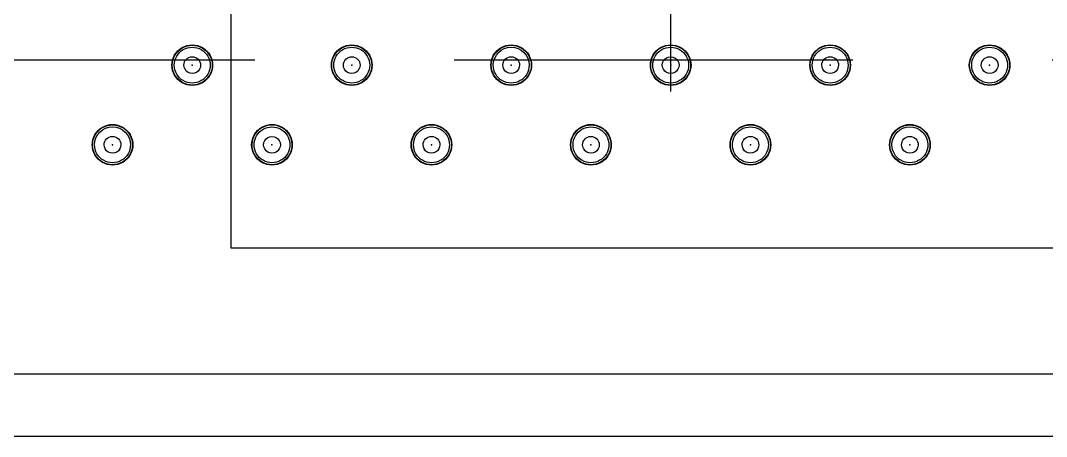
# Model space of a CAD drawing. Header units: millimetres. Extents: x 24815 to 37444, y -10619 to 6020.
# Drawn here: x 34976.56 to 34992.9, y 343.01 to 349.65 of the extents above; entities that cross this region are included whole.
import ezdxf

# ---------------------------------------------------------------- set-up
doc = ezdxf.new("R2010")
doc.units = ezdxf.units.MM
doc.linetypes.add('CENTER1', pattern=[10, 7, -1, 1, -1])
doc.linetypes.add('HIDDENX2', pattern=[19.05, 12.7, -6.35])

# ---------------------------------------------------------------- blocks, each defined once
blk = doc.blocks.new('A$C1A2F53D2')
at = {"color": 4}
for p, q in [((67, 15), (67, -15)), ((64, 7), (64, -7)), ((64, -7), (48, -7))]:
    blk.add_line(p, q, dxfattribs=at)
blk = doc.blocks.new('A$C3CC6408C')
at = {"color": 2, "extrusion": (0, 0, -1)}
for centre, major_axis, start_param, end_param in [((-160.094, -44.48), (-0.229, 0.229), 5.497787, 8.63938), ((-160.094, -44.48), (-0.229, 0.229), 5.497787, 8.63938), ((-160.094, -44.48), (-0.225, 0.225), 5.497787, 8.63938), ((-160.094, -44.48), (-0.225, 0.225), 5.497787, 8.63938), ((-160.094, -44.48), (-0.202, 0.202), 5.497787, 8.63938), ((-160.094, -44.48), (-0.202, 0.202), 5.497787, 8.63938), ((-160.094, -44.48), (-0.202, 0.202), 5.497787, 8.63938), ((-160.094, -44.48), (-0.202, 0.202), 5.497787, 8.63938), ((-160.094, -44.48), (-0.202, 0.202), 5.497787, 8.63938), ((-160.094, -44.48), (-0.202, 0.202), 5.497787, 8.63938), ((-160.094, -44.48), (-0.202, 0.202), 5.497787, 8.63938), ((-160.094, -44.48), (-0.202, 0.202), 5.497787, 8.63938), ((-160.094, -44.48), (-0.202, 0.202), 5.497787, 8.63938), ((-160.094, -44.48), (-0.202, 0.202), 5.497787, 8.63938), ((-160.094, -44.48), (-0.202, 0.202), 5.497787, 8.63938), ((-157.554, -44.48), (-0.229, 0.229), 5.497787, 8.63938), ((-157.554, -44.48), (-0.229, 0.229), 5.497787, 8.63938), ((-157.554, -44.48), (-0.225, 0.225), 5.497787, 8.63938), ((-157.554, -44.48), (-0.225, 0.225), 5.497787, 8.63938), ((-157.554, -44.48), (-0.202, 0.202), 5.497787, 8.63938), ((-157.554, -44.48), (-0.202, 0.202), 5.497787, 8.63938), ((-157.554, -44.48), (-0.202, 0.202), 5.497787, 8.63938), ((-157.554, -44.48), (-0.202, 0.202), 5.497787, 8.63938), ((-157.554, -44.48), (-0.202, 0.202), 5.497787, 8.63938), ((-157.554, -44.48), (-0.202, 0.202), 5.497787, 8.63938), ((-157.554, -44.48), (-0.202, 0.202), 5.497787, 8.63938), ((-157.554, -44.48), (-0.202, 0.202), 5.497787, 8.63938), ((-157.554, -44.48), (-0.202, 0.202), 5.497787, 8.63938), ((-157.554, -44.48), (-0.202, 0.202), 5.497787, 8.63938), ((-157.554, -44.48), (-0.202, 0.202), 5.497787, 8.63938), ((-155.014, -44.48), (-0.229, 0.229), 5.497787, 8.63938), ((-155.014, -44.48), (-0.229, 0.229), 5.497787, 8.63938), ((-155.014, -44.48), (-0.225, 0.225), 5.497787, 8.63938), ((-155.014, -44.48), (-0.225, 0.225), 5.497787, 8.63938), ((-155.014, -44.48), (0.202, 0.202), 3.926991, 7.068583), ((-155.014, -44.48), (0.202, 0.202), 3.926991, 7.068583), ((-155.014, -44.48), (0.202, 0.202), 3.926991, 7.068583), ((-155.014, -44.48), (0.202, 0.202), 3.926991, 7.068583), ((-155.014, -44.48), (0.202, 0.202), 3.926991, 7.068583), ((-155.014, -44.48), (0.202, 0.202), 3.926991, 7.068583), ((-155.014, -44.48), (0.202, 0.202), 3.926991, 7.068583), ((-155.014, -44.48), (0.202, 0.202), 3.926991, 7.068583), ((-155.014, -44.48), (0.202, 0.202), 3.926991, 7.068583), ((-155.014, -44.48), (0.202, 0.202), 3.926991, 7.068583), ((-155.014, -44.48), (0.202, 0.202), 3.926991, 7.068583), ((-152.474, -44.48), (-0.229, 0.229), 5.497787, 8.63938), ((-152.474, -44.48), (-0.229, 0.229), 5.497787, 8.63938), ((-152.474, -44.48), (0.225, 0.225), 3.926991, 7.068583), ((-152.474, -44.48), (0.225, 0.225), 3.926991, 7.068583), ((-152.474, -44.48), (-0.202, 0.202), 5.497787, 8.63938), ((-152.474, -44.48), (-0.202, 0.202), 5.497787, 8.63938), ((-152.474, -44.48), (-0.202, 0.202), 5.497787, 8.63938), ((-152.474, -44.48), (-0.202, 0.202), 5.497787, 8.63938), ((-152.474, -44.48), (-0.202, 0.202), 5.497787, 8.63938), ((-152.474, -44.48), (-0.202, 0.202), 5.497787, 8.63938), ((-152.474, -44.48), (-0.202, 0.202), 5.497787, 8.63938), ((-152.474, -44.48), (-0.202, 0.202), 5.497787, 8.63938), ((-152.474, -44.48), (-0.202, 0.202), 5.497787, 8.63938), ((-152.474, -44.48), (-0.202, 0.202), 5.497787, 8.63938), ((-152.474, -44.48), (-0.202, 0.202), 5.497787, 8.63938), ((-149.934, -44.48), (-0.229, 0.229), 5.497787, 8.63938), ((-149.934, -44.48), (-0.229, 0.229), 5.497787, 8.63938), ((-149.934, -44.48), (0.225, 0.225), 3.926991, 7.068583), ((-149.934, -44.48), (0.225, 0.225), 3.926991, 7.068583), ((-149.934, -44.48), (-0.202, 0.202), 5.497787, 8.63938), ((-149.934, -44.48), (-0.202, 0.202), 5.497787, 8.63938), ((-149.934, -44.48), (-0.202, 0.202), 5.497787, 8.63938), ((-149.934, -44.48), (-0.202, 0.202), 5.497787, 8.63938), ((-149.934, -44.48), (-0.202, 0.202), 5.497787, 8.63938), ((-149.934, -44.48), (-0.202, 0.202), 5.497787, 8.63938), ((-149.934, -44.48), (-0.202, 0.202), 5.497787, 8.63938), ((-149.934, -44.48), (-0.202, 0.202), 5.497787, 8.63938), ((-149.934, -44.48), (-0.202, 0.202), 5.497787, 8.63938), ((-149.934, -44.48), (-0.202, 0.202), 5.497787, 8.63938), ((-149.934, -44.48), (-0.202, 0.202), 5.497787, 8.63938), ((-147.394, -44.48), (-0.229, 0.229), 5.497787, 8.63938), ((-147.394, -44.48), (-0.229, 0.229), 5.497787, 8.63938), ((-147.394, -44.48), (-0.225, 0.225), 5.497787, 8.63938), ((-147.394, -44.48), (-0.225, 0.225), 5.497787, 8.63938), ((-147.394, -44.48), (-0.202, 0.202), 5.497787, 8.63938), ((-147.394, -44.48), (-0.202, 0.202), 5.497787, 8.63938), ((-147.394, -44.48), (-0.202, 0.202), 5.497787, 8.63938), ((-147.394, -44.48), (-0.202, 0.202), 5.497787, 8.63938), ((-147.394, -44.48), (-0.202, 0.202), 5.497787, 8.63938), ((-147.394, -44.48), (-0.202, 0.202), 5.497787, 8.63938), ((-147.394, -44.48), (-0.202, 0.202), 5.497787, 8.63938), ((-147.394, -44.48), (-0.202, 0.202), 5.497787, 8.63938), ((-147.394, -44.48), (-0.202, 0.202), 5.497787, 8.63938), ((-147.394, -44.48), (-0.202, 0.202), 5.497787, 8.63938), ((-147.394, -44.48), (-0.202, 0.202), 5.497787, 8.63938), ((-160.094, -44.48), (0.0943, 0.0943), 3.926991, 7.068583), ((-160.094, -44.48), (0.0943, 0.0943), 3.926991, 7.068583), ((-157.554, -44.48), (0.0943, 0.0943), 3.926991, 7.068583), ((-157.554, -44.48), (0.0943, 0.0943), 3.926991, 7.068583), ((-155.014, -44.48), (0.0943, 0.0943), 3.926991, 7.068583), ((-155.014, -44.48), (0.0943, 0.0943), 3.926991, 7.068583), ((-152.474, -44.48), (-0.0943, 0.0943), 5.497787, 8.63938), ((-152.474, -44.48), (-0.0943, 0.0943), 5.497787, 8.63938), ((-149.934, -44.48), (0.0943, 0.0943), 3.926991, 7.068583), ((-149.934, -44.48), (0.0943, 0.0943), 3.926991, 7.068583), ((-147.394, -44.48), (0.0943, 0.0943), 3.926991, 7.068583), ((-147.394, -44.48), (0.0943, 0.0943), 3.926991, 7.068583), ((-160.094, -44.48), (0.229, 0.229), 0.785398, 3.926991), ((-160.094, -44.48), (0.229, 0.229), 0.785398, 3.926991), ((-160.094, -44.48), (-0.225, 0.225), 2.356194, 5.497787), ((-160.094, -44.48), (-0.225, 0.225), 2.356194, 5.497787), ((-160.094, -44.48), (-0.202, 0.202), 2.356194, 5.497787), ((-160.094, -44.48), (-0.202, 0.202), 2.356194, 5.497787), ((-160.094, -44.48), (-0.202, 0.202), 2.356194, 5.497787), ((-160.094, -44.48), (-0.202, 0.202), 2.356194, 5.497787), ((-160.094, -44.48), (-0.202, 0.202), 2.356194, 5.497787), ((-160.094, -44.48), (-0.202, 0.202), 2.356194, 5.497787), ((-160.094, -44.48), (-0.202, 0.202), 2.356194, 5.497787), ((-160.094, -44.48), (-0.202, 0.202), 2.356194, 5.497787), ((-160.094, -44.48), (-0.202, 0.202), 2.356194, 5.497787), ((-160.094, -44.48), (-0.202, 0.202), 2.356194, 5.497787), ((-160.094, -44.48), (-0.202, 0.202), 2.356194, 5.497787), ((-160.094, -44.48), (0.0943, 0.0943), 0.785398, 3.926991), ((-160.094, -44.48), (0.0943, 0.0943), 0.785398, 3.926991), ((-157.554, -44.48), (0.229, 0.229), 0.785398, 3.926991), ((-157.554, -44.48), (0.229, 0.229), 0.785398, 3.926991), ((-157.554, -44.48), (0.225, 0.225), 0.785398, 3.926991), ((-157.554, -44.48), (0.225, 0.225), 0.785398, 3.926991), ((-157.554, -44.48), (0.202, 0.202), 0.785398, 3.926991), ((-157.554, -44.48), (0.202, 0.202), 0.785398, 3.926991), ((-157.554, -44.48), (0.202, 0.202), 0.785398, 3.926991), ((-157.554, -44.48), (0.202, 0.202), 0.785398, 3.926991), ((-157.554, -44.48), (0.202, 0.202), 0.785398, 3.926991), ((-157.554, -44.48), (0.202, 0.202), 0.785398, 3.926991), ((-157.554, -44.48), (0.202, 0.202), 0.785398, 3.926991), ((-157.554, -44.48), (0.202, 0.202), 0.785398, 3.926991), ((-157.554, -44.48), (0.202, 0.202), 0.785398, 3.926991), ((-157.554, -44.48), (0.202, 0.202), 0.785398, 3.926991), ((-157.554, -44.48), (0.202, 0.202), 0.785398, 3.926991), ((-157.554, -44.48), (0.0943, 0.0943), 0.785398, 3.926991), ((-157.554, -44.48), (0.0943, 0.0943), 0.785398, 3.926991), ((-155.014, -44.48), (0.229, 0.229), 0.785398, 3.926991), ((-155.014, -44.48), (0.229, 0.229), 0.785398, 3.926991), ((-155.014, -44.48), (0.225, 0.225), 0.785398, 3.926991), ((-155.014, -44.48), (0.225, 0.225), 0.785398, 3.926991), ((-155.014, -44.48), (0.202, 0.202), 0.785398, 3.926991), ((-155.014, -44.48), (0.202, 0.202), 0.785398, 3.926991), ((-155.014, -44.48), (0.202, 0.202), 0.785398, 3.926991), ((-155.014, -44.48), (0.202, 0.202), 0.785398, 3.926991), ((-155.014, -44.48), (0.202, 0.202), 0.785398, 3.926991), ((-155.014, -44.48), (0.202, 0.202), 0.785398, 3.926991), ((-155.014, -44.48), (0.202, 0.202), 0.785398, 3.926991), ((-155.014, -44.48), (0.202, 0.202), 0.785398, 3.926991), ((-155.014, -44.48), (0.202, 0.202), 0.785398, 3.926991), ((-155.014, -44.48), (0.202, 0.202), 0.785398, 3.926991), ((-155.014, -44.48), (0.202, 0.202), 0.785398, 3.926991), ((-155.014, -44.48), (-0.0943, 0.0943), 2.356194, 5.497787), ((-155.014, -44.48), (-0.0943, 0.0943), 2.356194, 5.497787), ((-152.474, -44.48), (0.229, 0.229), 0.785398, 3.926991), ((-152.474, -44.48), (0.229, 0.229), 0.785398, 3.926991), ((-152.474, -44.48), (0.225, 0.225), 0.785398, 3.926991), ((-152.474, -44.48), (0.225, 0.225), 0.785398, 3.926991), ((-152.474, -44.48), (0.202, 0.202), 0.785398, 3.926991), ((-152.474, -44.48), (0.202, 0.202), 0.785398, 3.926991), ((-152.474, -44.48), (0.202, 0.202), 0.785398, 3.926991), ((-152.474, -44.48), (0.202, 0.202), 0.785398, 3.926991), ((-152.474, -44.48), (0.202, 0.202), 0.785398, 3.926991), ((-152.474, -44.48), (0.202, 0.202), 0.785398, 3.926991), ((-152.474, -44.48), (0.202, 0.202), 0.785398, 3.926991), ((-152.474, -44.48), (0.202, 0.202), 0.785398, 3.926991), ((-152.474, -44.48), (0.202, 0.202), 0.785398, 3.926991), ((-152.474, -44.48), (0.202, 0.202), 0.785398, 3.926991), ((-152.474, -44.48), (0.202, 0.202), 0.785398, 3.926991), ((-152.474, -44.48), (0.0943, 0.0943), 0.785398, 3.926991), ((-152.474, -44.48), (0.0943, 0.0943), 0.785398, 3.926991), ((-149.934, -44.48), (0.229, 0.229), 0.785398, 3.926991), ((-149.934, -44.48), (0.229, 0.229), 0.785398, 3.926991), ((-149.934, -44.48), (-0.225, 0.225), 2.356194, 5.497787), ((-149.934, -44.48), (-0.225, 0.225), 2.356194, 5.497787), ((-149.934, -44.48), (-0.202, 0.202), 2.356194, 5.497787), ((-149.934, -44.48), (-0.202, 0.202), 2.356194, 5.497787), ((-149.934, -44.48), (-0.202, 0.202), 2.356194, 5.497787), ((-149.934, -44.48), (-0.202, 0.202), 2.356194, 5.497787), ((-149.934, -44.48), (-0.202, 0.202), 2.356194, 5.497787), ((-149.934, -44.48), (-0.202, 0.202), 2.356194, 5.497787), ((-149.934, -44.48), (-0.202, 0.202), 2.356194, 5.497787), ((-149.934, -44.48), (-0.202, 0.202), 2.356194, 5.497787), ((-149.934, -44.48), (-0.202, 0.202), 2.356194, 5.497787), ((-149.934, -44.48), (-0.202, 0.202), 2.356194, 5.497787), ((-149.934, -44.48), (-0.202, 0.202), 2.356194, 5.497787), ((-149.934, -44.48), (0.0943, 0.0943), 0.785398, 3.926991), ((-149.934, -44.48), (0.0943, 0.0943), 0.785398, 3.926991), ((-147.394, -44.48), (0.229, 0.229), 0.785398, 3.926991), ((-147.394, -44.48), (0.229, 0.229), 0.785398, 3.926991), ((-147.394, -44.48), (-0.225, 0.225), 2.356194, 5.497787), ((-147.394, -44.48), (-0.225, 0.225), 2.356194, 5.497787), ((-147.394, -44.48), (-0.202, 0.202), 2.356194, 5.497787), ((-147.394, -44.48), (-0.202, 0.202), 2.356194, 5.497787), ((-147.394, -44.48), (-0.202, 0.202), 2.356194, 5.497787), ((-147.394, -44.48), (-0.202, 0.202), 2.356194, 5.497787), ((-147.394, -44.48), (-0.202, 0.202), 2.356194, 5.497787), ((-147.394, -44.48), (-0.202, 0.202), 2.356194, 5.497787), ((-147.394, -44.48), (-0.202, 0.202), 2.356194, 5.497787), ((-147.394, -44.48), (-0.202, 0.202), 2.356194, 5.497787), ((-147.394, -44.48), (-0.202, 0.202), 2.356194, 5.497787), ((-147.394, -44.48), (-0.202, 0.202), 2.356194, 5.497787), ((-147.394, -44.48), (-0.202, 0.202), 2.356194, 5.497787), ((-147.394, -44.48), (0.0943, 0.0943), 0.785398, 3.926991), ((-147.394, -44.48), (0.0943, 0.0943), 0.785398, 3.926991), ((-161.364, -45.75), (-0.229, 0.229), 5.497787, 8.63938), ((-161.364, -45.75), (-0.229, 0.229), 5.497787, 8.63938), ((-161.364, -45.75), (-0.225, 0.225), 5.497787, 8.63938), ((-161.364, -45.75), (-0.225, 0.225), 5.497787, 8.63938), ((-158.824, -45.75), (-0.229, 0.229), 5.497787, 8.63938), ((-158.824, -45.75), (-0.229, 0.229), 5.497787, 8.63938), ((-156.284, -45.75), (-0.229, 0.229), 5.497787, 8.63938), ((-156.284, -45.75), (-0.229, 0.229), 5.497787, 8.63938), ((-153.744, -45.75), (-0.229, 0.229), 5.497787, 8.63938), ((-153.744, -45.75), (-0.229, 0.229), 5.497787, 8.63938), ((-153.744, -45.75), (-0.225, 0.225), 5.497787, 8.63938), ((-153.744, -45.75), (-0.225, 0.225), 5.497787, 8.63938), ((-151.204, -45.75), (-0.229, 0.229), 5.497787, 8.63938), ((-151.204, -45.75), (-0.229, 0.229), 5.497787, 8.63938), ((-151.204, -45.75), (-0.225, 0.225), 5.497787, 8.63938), ((-151.204, -45.75), (-0.225, 0.225), 5.497787, 8.63938), ((-148.664, -45.75), (-0.229, 0.229), 5.497787, 8.63938), ((-148.664, -45.75), (-0.229, 0.229), 5.497787, 8.63938), ((-148.664, -45.75), (-0.225, 0.225), 5.497787, 8.63938), ((-148.664, -45.75), (-0.225, 0.225), 5.497787, 8.63938), ((-161.364, -45.75), (0.202, 0.202), 3.926991, 7.068583), ((-161.364, -45.75), (0.202, 0.202), 3.926991, 7.068583), ((-161.364, -45.75), (0.202, 0.202), 3.926991, 7.068583), ((-161.364, -45.75), (0.202, 0.202), 3.926991, 7.068583), ((-161.364, -45.75), (0.202, 0.202), 3.926991, 7.068583), ((-161.364, -45.75), (0.202, 0.202), 3.926991, 7.068583), ((-161.364, -45.75), (0.202, 0.202), 3.926991, 7.068583), ((-161.364, -45.75), (0.202, 0.202), 3.926991, 7.068583), ((-161.364, -45.75), (0.202, 0.202), 3.926991, 7.068583), ((-161.364, -45.75), (0.202, 0.202), 3.926991, 7.068583), ((-161.364, -45.75), (0.202, 0.202), 3.926991, 7.068583), ((-158.824, -45.75), (0.225, 0.225), 3.926991, 7.068583), ((-158.824, -45.75), (0.225, 0.225), 3.926991, 7.068583), ((-158.824, -45.75), (-0.202, 0.202), 5.497787, 8.63938), ((-158.824, -45.75), (-0.202, 0.202), 5.497787, 8.63938), ((-158.824, -45.75), (-0.202, 0.202), 5.497787, 8.63938), ((-158.824, -45.75), (-0.202, 0.202), 5.497787, 8.63938), ((-158.824, -45.75), (-0.202, 0.202), 5.497787, 8.63938), ((-158.824, -45.75), (-0.202, 0.202), 5.497787, 8.63938), ((-158.824, -45.75), (-0.202, 0.202), 5.497787, 8.63938), ((-158.824, -45.75), (-0.202, 0.202), 5.497787, 8.63938), ((-158.824, -45.75), (-0.202, 0.202), 5.497787, 8.63938), ((-158.824, -45.75), (-0.202, 0.202), 5.497787, 8.63938), ((-158.824, -45.75), (-0.202, 0.202), 5.497787, 8.63938), ((-156.284, -45.75), (0.225, 0.225), 3.926991, 7.068583), ((-156.284, -45.75), (0.225, 0.225), 3.926991, 7.068583), ((-156.284, -45.75), (-0.202, 0.202), 5.497787, 8.63938), ((-156.284, -45.75), (-0.202, 0.202), 5.497787, 8.63938), ((-156.284, -45.75), (-0.202, 0.202), 5.497787, 8.63938), ((-156.284, -45.75), (-0.202, 0.202), 5.497787, 8.63938), ((-156.284, -45.75), (-0.202, 0.202), 5.497787, 8.63938), ((-156.284, -45.75), (-0.202, 0.202), 5.497787, 8.63938), ((-156.284, -45.75), (-0.202, 0.202), 5.497787, 8.63938), ((-156.284, -45.75), (-0.202, 0.202), 5.497787, 8.63938), ((-156.284, -45.75), (-0.202, 0.202), 5.497787, 8.63938), ((-156.284, -45.75), (-0.202, 0.202), 5.497787, 8.63938), ((-156.284, -45.75), (-0.202, 0.202), 5.497787, 8.63938), ((-153.744, -45.75), (-0.202, 0.202), 5.497787, 8.63938), ((-153.744, -45.75), (-0.202, 0.202), 5.497787, 8.63938), ((-153.744, -45.75), (-0.202, 0.202), 5.497787, 8.63938), ((-153.744, -45.75), (-0.202, 0.202), 5.497787, 8.63938), ((-153.744, -45.75), (-0.202, 0.202), 5.497787, 8.63938), ((-153.744, -45.75), (-0.202, 0.202), 5.497787, 8.63938), ((-153.744, -45.75), (-0.202, 0.202), 5.497787, 8.63938), ((-153.744, -45.75), (-0.202, 0.202), 5.497787, 8.63938), ((-153.744, -45.75), (-0.202, 0.202), 5.497787, 8.63938), ((-153.744, -45.75), (-0.202, 0.202), 5.497787, 8.63938), ((-153.744, -45.75), (-0.202, 0.202), 5.497787, 8.63938), ((-151.204, -45.75), (-0.202, 0.202), 5.497787, 8.63938), ((-151.204, -45.75), (-0.202, 0.202), 5.497787, 8.63938), ((-151.204, -45.75), (-0.202, 0.202), 5.497787, 8.63938), ((-151.204, -45.75), (-0.202, 0.202), 5.497787, 8.63938), ((-151.204, -45.75), (-0.202, 0.202), 5.497787, 8.63938), ((-151.204, -45.75), (-0.202, 0.202), 5.497787, 8.63938), ((-151.204, -45.75), (-0.202, 0.202), 5.497787, 8.63938), ((-151.204, -45.75), (-0.202, 0.202), 5.497787, 8.63938), ((-151.204, -45.75), (-0.202, 0.202), 5.497787, 8.63938), ((-151.204, -45.75), (-0.202, 0.202), 5.497787, 8.63938), ((-151.204, -45.75), (-0.202, 0.202), 5.497787, 8.63938), ((-148.664, -45.75), (0.202, 0.202), 3.926991, 7.068583), ((-148.664, -45.75), (0.202, 0.202), 3.926991, 7.068583), ((-148.664, -45.75), (0.202, 0.202), 3.926991, 7.068583), ((-148.664, -45.75), (0.202, 0.202), 3.926991, 7.068583), ((-148.664, -45.75), (0.202, 0.202), 3.926991, 7.068583), ((-148.664, -45.75), (0.202, 0.202), 3.926991, 7.068583), ((-148.664, -45.75), (0.202, 0.202), 3.926991, 7.068583), ((-148.664, -45.75), (0.202, 0.202), 3.926991, 7.068583), ((-148.664, -45.75), (0.202, 0.202), 3.926991, 7.068583), ((-148.664, -45.75), (0.202, 0.202), 3.926991, 7.068583), ((-148.664, -45.75), (0.202, 0.202), 3.926991, 7.068583), ((-161.364, -45.75), (0.229, 0.229), 0.785398, 3.926991), ((-161.364, -45.75), (0.229, 0.229), 0.785398, 3.926991), ((-161.364, -45.75), (0.225, 0.225), 0.785398, 3.926991), ((-161.364, -45.75), (0.225, 0.225), 0.785398, 3.926991), ((-161.364, -45.75), (0.202, 0.202), 0.785398, 3.926991), ((-161.364, -45.75), (0.202, 0.202), 0.785398, 3.926991), ((-161.364, -45.75), (0.202, 0.202), 0.785398, 3.926991), ((-161.364, -45.75), (0.202, 0.202), 0.785398, 3.926991), ((-161.364, -45.75), (0.202, 0.202), 0.785398, 3.926991), ((-161.364, -45.75), (0.202, 0.202), 0.785398, 3.926991), ((-161.364, -45.75), (0.202, 0.202), 0.785398, 3.926991), ((-161.364, -45.75), (0.202, 0.202), 0.785398, 3.926991), ((-161.364, -45.75), (0.202, 0.202), 0.785398, 3.926991), ((-161.364, -45.75), (0.202, 0.202), 0.785398, 3.926991), ((-161.364, -45.75), (0.202, 0.202), 0.785398, 3.926991), ((-161.364, -45.75), (0.0943, 0.0943), 3.926991, 7.068583), ((-161.364, -45.75), (0.0943, 0.0943), 3.926991, 7.068583), ((-161.364, -45.75), (-0.0943, 0.0943), 2.356194, 5.497787), ((-161.364, -45.75), (-0.0943, 0.0943), 2.356194, 5.497787), ((-158.824, -45.75), (0.229, 0.229), 0.785398, 3.926991), ((-158.824, -45.75), (0.229, 0.229), 0.785398, 3.926991), ((-158.824, -45.75), (0.225, 0.225), 0.785398, 3.926991), ((-158.824, -45.75), (0.225, 0.225), 0.785398, 3.926991), ((-158.824, -45.75), (0.202, 0.202), 0.785398, 3.926991), ((-158.824, -45.75), (0.202, 0.202), 0.785398, 3.926991), ((-158.824, -45.75), (0.202, 0.202), 0.785398, 3.926991), ((-158.824, -45.75), (0.202, 0.202), 0.785398, 3.926991), ((-158.824, -45.75), (0.202, 0.202), 0.785398, 3.926991), ((-158.824, -45.75), (0.202, 0.202), 0.785398, 3.926991), ((-158.824, -45.75), (0.202, 0.202), 0.785398, 3.926991), ((-158.824, -45.75), (0.202, 0.202), 0.785398, 3.926991), ((-158.824, -45.75), (0.202, 0.202), 0.785398, 3.926991), ((-158.824, -45.75), (0.202, 0.202), 0.785398, 3.926991), ((-158.824, -45.75), (0.202, 0.202), 0.785398, 3.926991), ((-158.824, -45.75), (-0.0943, 0.0943), 5.497787, 8.63938), ((-158.824, -45.75), (-0.0943, 0.0943), 5.497787, 8.63938), ((-158.824, -45.75), (0.0943, 0.0943), 0.785398, 3.926991), ((-158.824, -45.75), (0.0943, 0.0943), 0.785398, 3.926991), ((-156.284, -45.75), (0.229, 0.229), 0.785398, 3.926991), ((-156.284, -45.75), (0.229, 0.229), 0.785398, 3.926991), ((-156.284, -45.75), (-0.225, 0.225), 2.356194, 5.497787), ((-156.284, -45.75), (-0.225, 0.225), 2.356194, 5.497787), ((-156.284, -45.75), (-0.202, 0.202), 2.356194, 5.497787), ((-156.284, -45.75), (-0.202, 0.202), 2.356194, 5.497787), ((-156.284, -45.75), (-0.202, 0.202), 2.356194, 5.497787), ((-156.284, -45.75), (-0.202, 0.202), 2.356194, 5.497787), ((-156.284, -45.75), (-0.202, 0.202), 2.356194, 5.497787), ((-156.284, -45.75), (-0.202, 0.202), 2.356194, 5.497787), ((-156.284, -45.75), (-0.202, 0.202), 2.356194, 5.497787), ((-156.284, -45.75), (-0.202, 0.202), 2.356194, 5.497787), ((-156.284, -45.75), (-0.202, 0.202), 2.356194, 5.497787), ((-156.284, -45.75), (-0.202, 0.202), 2.356194, 5.497787), ((-156.284, -45.75), (-0.202, 0.202), 2.356194, 5.497787), ((-156.284, -45.75), (0.0943, 0.0943), 3.926991, 7.068583), ((-156.284, -45.75), (0.0943, 0.0943), 3.926991, 7.068583), ((-156.284, -45.75), (0.0943, 0.0943), 0.785398, 3.926991), ((-156.284, -45.75), (0.0943, 0.0943), 0.785398, 3.926991), ((-153.744, -45.75), (0.229, 0.229), 0.785398, 3.926991), ((-153.744, -45.75), (0.229, 0.229), 0.785398, 3.926991), ((-153.744, -45.75), (-0.225, 0.225), 2.356194, 5.497787), ((-153.744, -45.75), (-0.225, 0.225), 2.356194, 5.497787), ((-153.744, -45.75), (-0.202, 0.202), 2.356194, 5.497787), ((-153.744, -45.75), (-0.202, 0.202), 2.356194, 5.497787), ((-153.744, -45.75), (-0.202, 0.202), 2.356194, 5.497787), ((-153.744, -45.75), (-0.202, 0.202), 2.356194, 5.497787), ((-153.744, -45.75), (-0.202, 0.202), 2.356194, 5.497787), ((-153.744, -45.75), (-0.202, 0.202), 2.356194, 5.497787), ((-153.744, -45.75), (-0.202, 0.202), 2.356194, 5.497787), ((-153.744, -45.75), (-0.202, 0.202), 2.356194, 5.497787), ((-153.744, -45.75), (-0.202, 0.202), 2.356194, 5.497787), ((-153.744, -45.75), (-0.202, 0.202), 2.356194, 5.497787), ((-153.744, -45.75), (-0.202, 0.202), 2.356194, 5.497787), ((-153.744, -45.75), (0.0943, 0.0943), 3.926991, 7.068583), ((-153.744, -45.75), (0.0943, 0.0943), 3.926991, 7.068583), ((-153.744, -45.75), (0.0943, 0.0943), 0.785398, 3.926991), ((-153.744, -45.75), (0.0943, 0.0943), 0.785398, 3.926991), ((-151.204, -45.75), (0.229, 0.229), 0.785398, 3.926991), ((-151.204, -45.75), (0.229, 0.229), 0.785398, 3.926991), ((-151.204, -45.75), (0.225, 0.225), 0.785398, 3.926991), ((-151.204, -45.75), (0.225, 0.225), 0.785398, 3.926991), ((-151.204, -45.75), (0.202, 0.202), 0.785398, 3.926991), ((-151.204, -45.75), (0.202, 0.202), 0.785398, 3.926991), ((-151.204, -45.75), (0.202, 0.202), 0.785398, 3.926991), ((-151.204, -45.75), (0.202, 0.202), 0.785398, 3.926991), ((-151.204, -45.75), (0.202, 0.202), 0.785398, 3.926991), ((-151.204, -45.75), (0.202, 0.202), 0.785398, 3.926991), ((-151.204, -45.75), (0.202, 0.202), 0.785398, 3.926991), ((-151.204, -45.75), (0.202, 0.202), 0.785398, 3.926991), ((-151.204, -45.75), (0.202, 0.202), 0.785398, 3.926991), ((-151.204, -45.75), (0.202, 0.202), 0.785398, 3.926991), ((-151.204, -45.75), (0.202, 0.202), 0.785398, 3.926991), ((-151.204, -45.75), (0.0943, 0.0943), 3.926991, 7.068583), ((-151.204, -45.75), (0.0943, 0.0943), 3.926991, 7.068583), ((-151.204, -45.75), (0.0943, 0.0943), 0.785398, 3.926991), ((-151.204, -45.75), (0.0943, 0.0943), 0.785398, 3.926991), ((-148.664, -45.75), (0.229, 0.229), 0.785398, 3.926991), ((-148.664, -45.75), (0.229, 0.229), 0.785398, 3.926991), ((-148.664, -45.75), (0.225, 0.225), 0.785398, 3.926991), ((-148.664, -45.75), (0.225, 0.225), 0.785398, 3.926991), ((-148.664, -45.75), (0.202, 0.202), 0.785398, 3.926991), ((-148.664, -45.75), (0.202, 0.202), 0.785398, 3.926991), ((-148.664, -45.75), (0.202, 0.202), 0.785398, 3.926991), ((-148.664, -45.75), (0.202, 0.202), 0.785398, 3.926991), ((-148.664, -45.75), (0.202, 0.202), 0.785398, 3.926991), ((-148.664, -45.75), (0.202, 0.202), 0.785398, 3.926991), ((-148.664, -45.75), (0.202, 0.202), 0.785398, 3.926991), ((-148.664, -45.75), (0.202, 0.202), 0.785398, 3.926991), ((-148.664, -45.75), (0.202, 0.202), 0.785398, 3.926991), ((-148.664, -45.75), (0.202, 0.202), 0.785398, 3.926991), ((-148.664, -45.75), (0.202, 0.202), 0.785398, 3.926991), ((-148.664, -45.75), (0.0943, 0.0943), 3.926991, 7.068583), ((-148.664, -45.75), (0.0943, 0.0943), 3.926991, 7.068583), ((-148.664, -45.75), (-0.0943, 0.0943), 2.356194, 5.497787), ((-148.664, -45.75), (-0.0943, 0.0943), 2.356194, 5.497787)]:
    blk.add_ellipse(centre, major_axis=major_axis, ratio=1, start_param=start_param, end_param=end_param, dxfattribs=at)
at = {"color": 2}
for p in [(-160.094, -44.48), (-157.554, -44.48), (-155.014, -44.48), (-152.474, -44.48), (-149.934, -44.48), (-147.394, -44.48), (-161.364, -45.75), (-158.824, -45.75), (-156.284, -45.75), (-153.744, -45.75), (-151.204, -45.75), (-148.664, -45.75)]:
    blk.add_point(p, dxfattribs=at)
blk = doc.blocks.new('A$C5A2C6DAD')
at = {"linetype": 'HIDDENX2', "ltscale": 0.5}
blk.add_line((3, -79.5), (-147.005, -79.5), dxfattribs=at)
blk = doc.blocks.new('A$C43293707')
at = {"linetype": 'CENTER1'}
blk.add_line((63, -5.5), (63, 5.5), dxfattribs=at)
at = {"color": 1}
blk.add_lwpolyline([(-20.5, -10), (209.5, -10), (209.5, 10), (-20.5, 10)], close=True, dxfattribs=at)
blk = doc.blocks.new('A$C2A0E6E33')
for name, p in [('A$C5A2C6DAD', (197, 0)), ('A$C3CC6408C', (311.474, -35.1)), ('A$C43293707', (96, -74.5))]:
    blk.add_blockref(name, p)
at = {"rotation": 270}
blk.add_blockref('A$C1A2F53D2', (159, -18.5), dxfattribs=at)
blk = doc.blocks.new('A$C5DC13BC3')
blk.add_blockref('A$C2A0E6E33', (-347, -418.5))

msp = doc.modelspace()

# ---------------------------------------------------------------- block references
msp.add_blockref('A$C5DC13BC3', (35174.91675, 847.01411))

doc.saveas('drawing.dxf')
